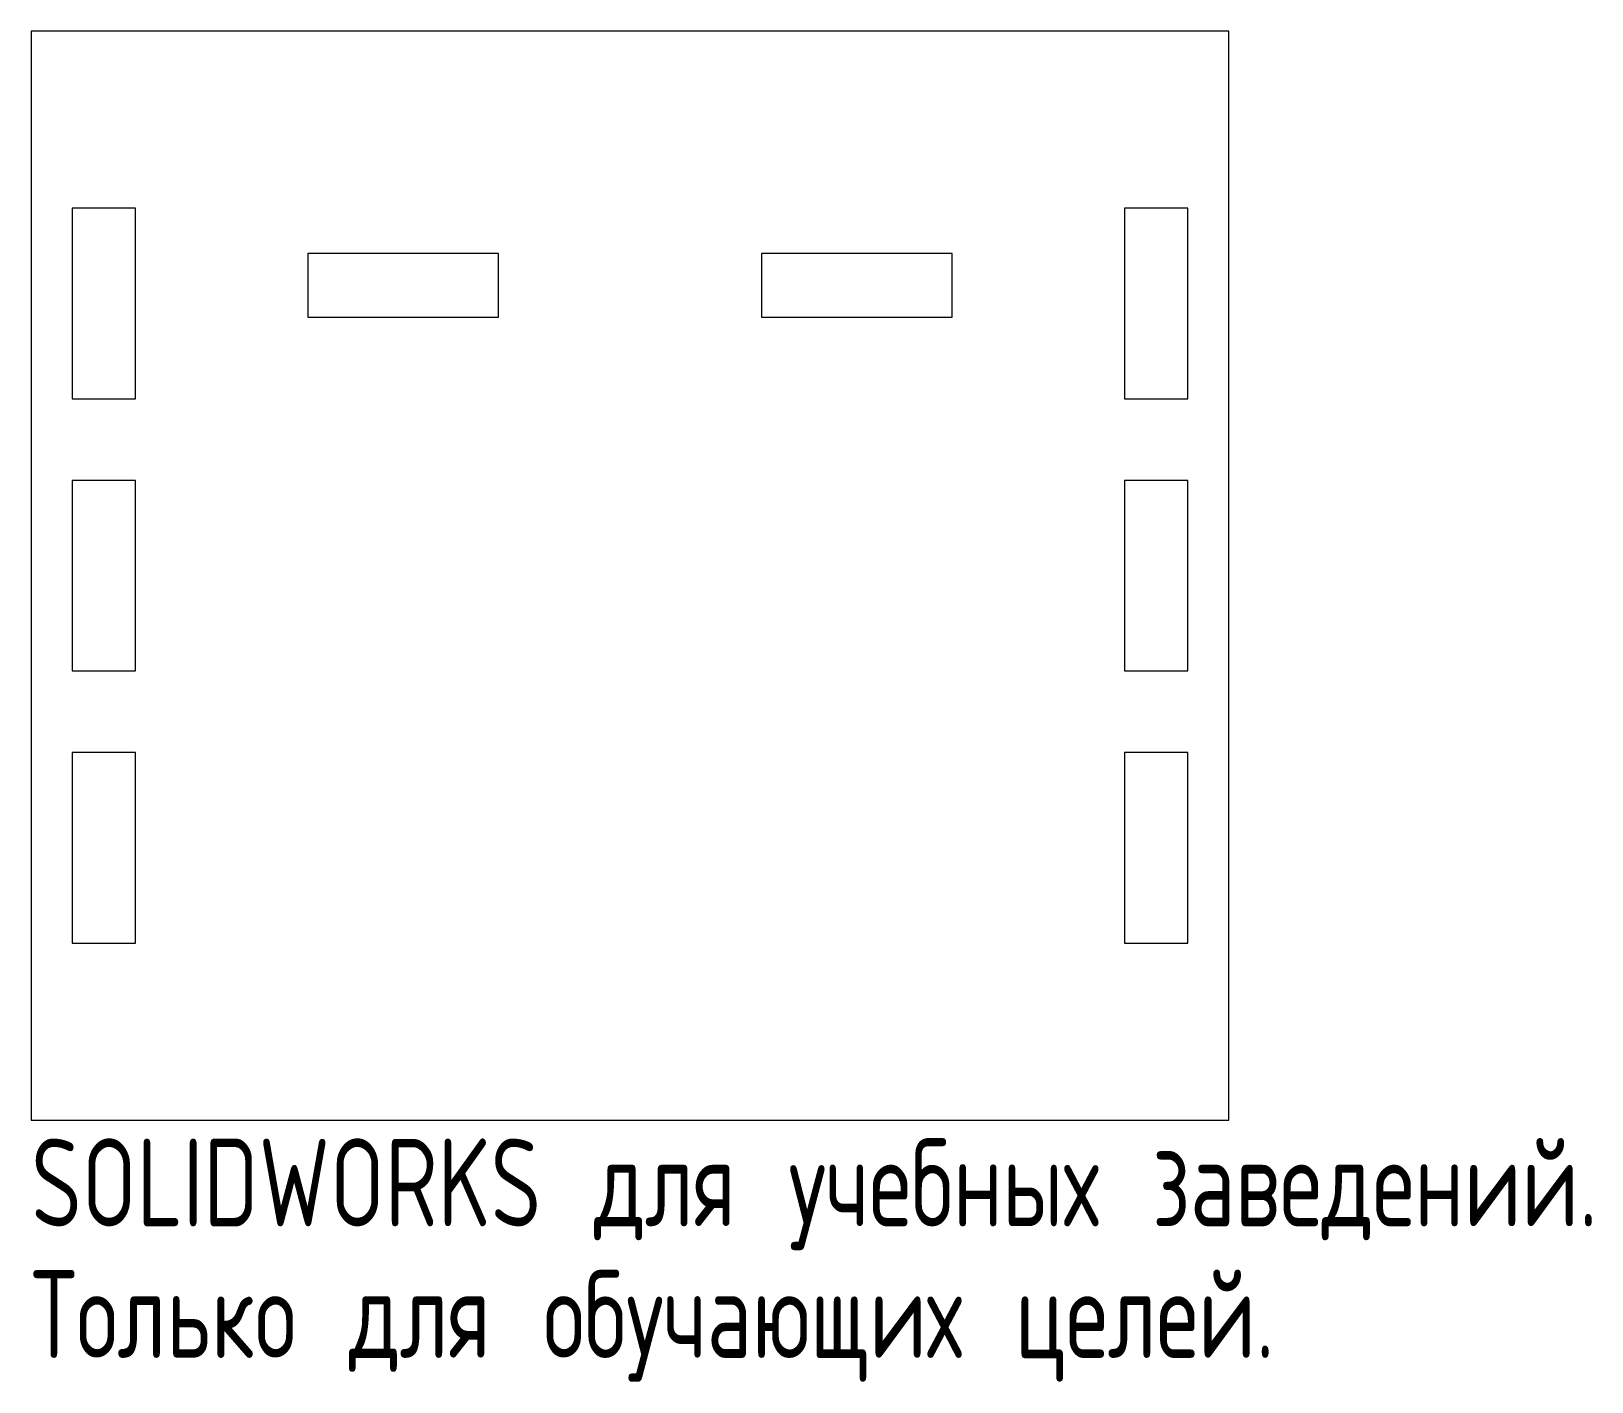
# Model space of a CAD drawing. Header units: millimetres. Extents: x -33 to 53, y -38.9 to 35.5.
import ezdxf

# ---------------------------------------------------------------- set-up
doc = ezdxf.new("R2010")
doc.units = ezdxf.units.MM
doc.styles.add('SLDTEXTSTYLE0', font='TXT', dxfattribs={"width": 0.7, "bigfont": 'bigfont'})

msp = doc.modelspace()

# ---------------------------------------------------------------- linework, layer by layer
at = {"color": 7, "linetype": 'Continuous', "lineweight": 15}
for p, q in [((-33, 35.549), (-33, -24.451)), ((33, 35.549), (-33, 35.549)), ((33, -24.451), (33, 35.549)), ((-27.25, 25.799), (-30.75, 25.799)), ((-30.75, 25.799), (-30.75, 15.299)), ((-27.25, 15.299), (-27.25, 25.799)), ((30.75, 25.799), (27.25, 25.799)), ((27.25, 25.799), (27.25, 15.299)), ((30.75, 15.299), (30.75, 25.799)), ((-7.25, 23.299), (-17.75, 23.299)), ((-17.75, 23.299), (-17.75, 19.799)), ((-7.25, 19.799), (-7.25, 23.299)), ((17.75, 23.299), (7.25, 23.299)), ((7.25, 23.299), (7.25, 19.799)), ((17.75, 19.799), (17.75, 23.299)), ((-17.75, 19.799), (-7.25, 19.799)), ((7.25, 19.799), (17.75, 19.799)), ((-30.75, 15.299), (-27.25, 15.299)), ((27.25, 15.299), (30.75, 15.299)), ((-27.25, 10.799), (-30.75, 10.799)), ((-30.75, 10.799), (-30.75, 0.299)), ((-27.25, 0.299), (-27.25, 10.799)), ((30.75, 10.799), (27.25, 10.799)), ((27.25, 10.799), (27.25, 0.299)), ((30.75, 0.299), (30.75, 10.799)), ((-30.75, 0.299), (-27.25, 0.299)), ((27.25, 0.299), (30.75, 0.299)), ((-27.25, -4.201), (-30.75, -4.201)), ((-30.75, -4.201), (-30.75, -14.701)), ((-27.25, -14.701), (-27.25, -4.201)), ((30.75, -4.201), (27.25, -4.201)), ((27.25, -4.201), (27.25, -14.701)), ((30.75, -14.701), (30.75, -4.201)), ((-30.75, -14.701), (-27.25, -14.701)), ((27.25, -14.701), (30.75, -14.701)), ((-33, -24.451), (33, -24.451))]:
    msp.add_line(p, q, dxfattribs=at)

# ---------------------------------------------------------------- texts
at = {"color": 7, "linetype": 'Continuous', "char_height": 4.83362, "attachment_point": 1, "style": 'SLDTEXTSTYLE0'}
for s, insert in [('SOLIDWORKS \\M+18474\\M+1847C\\M+18491 \\M+18485\\M+18489\\M+18475\\M+18471\\M+1847E\\M+1848D\\M+18487 \\M+18478\\M+18470\\M+18472\\M+18475\\M+18474\\M+18475\\M+1847E\\M+18479\\M+1847A.', (-33, -25.471)), ('\\M+18453\\M+18480\\M+1847C\\M+1848E\\M+1847B\\M+18480 \\M+18474\\M+1847C\\M+18491 \\M+18480\\M+18471\\M+18485\\M+18489\\M+18470\\M+18490\\M+1848B\\M+18479\\M+18487 \\M+18488\\M+18475\\M+1847C\\M+18475\\M+1847A.', (-33, -32.721))]:
    msp.add_mtext(s, dxfattribs=dict(at, insert=insert))

doc.saveas('drawing.dxf')
